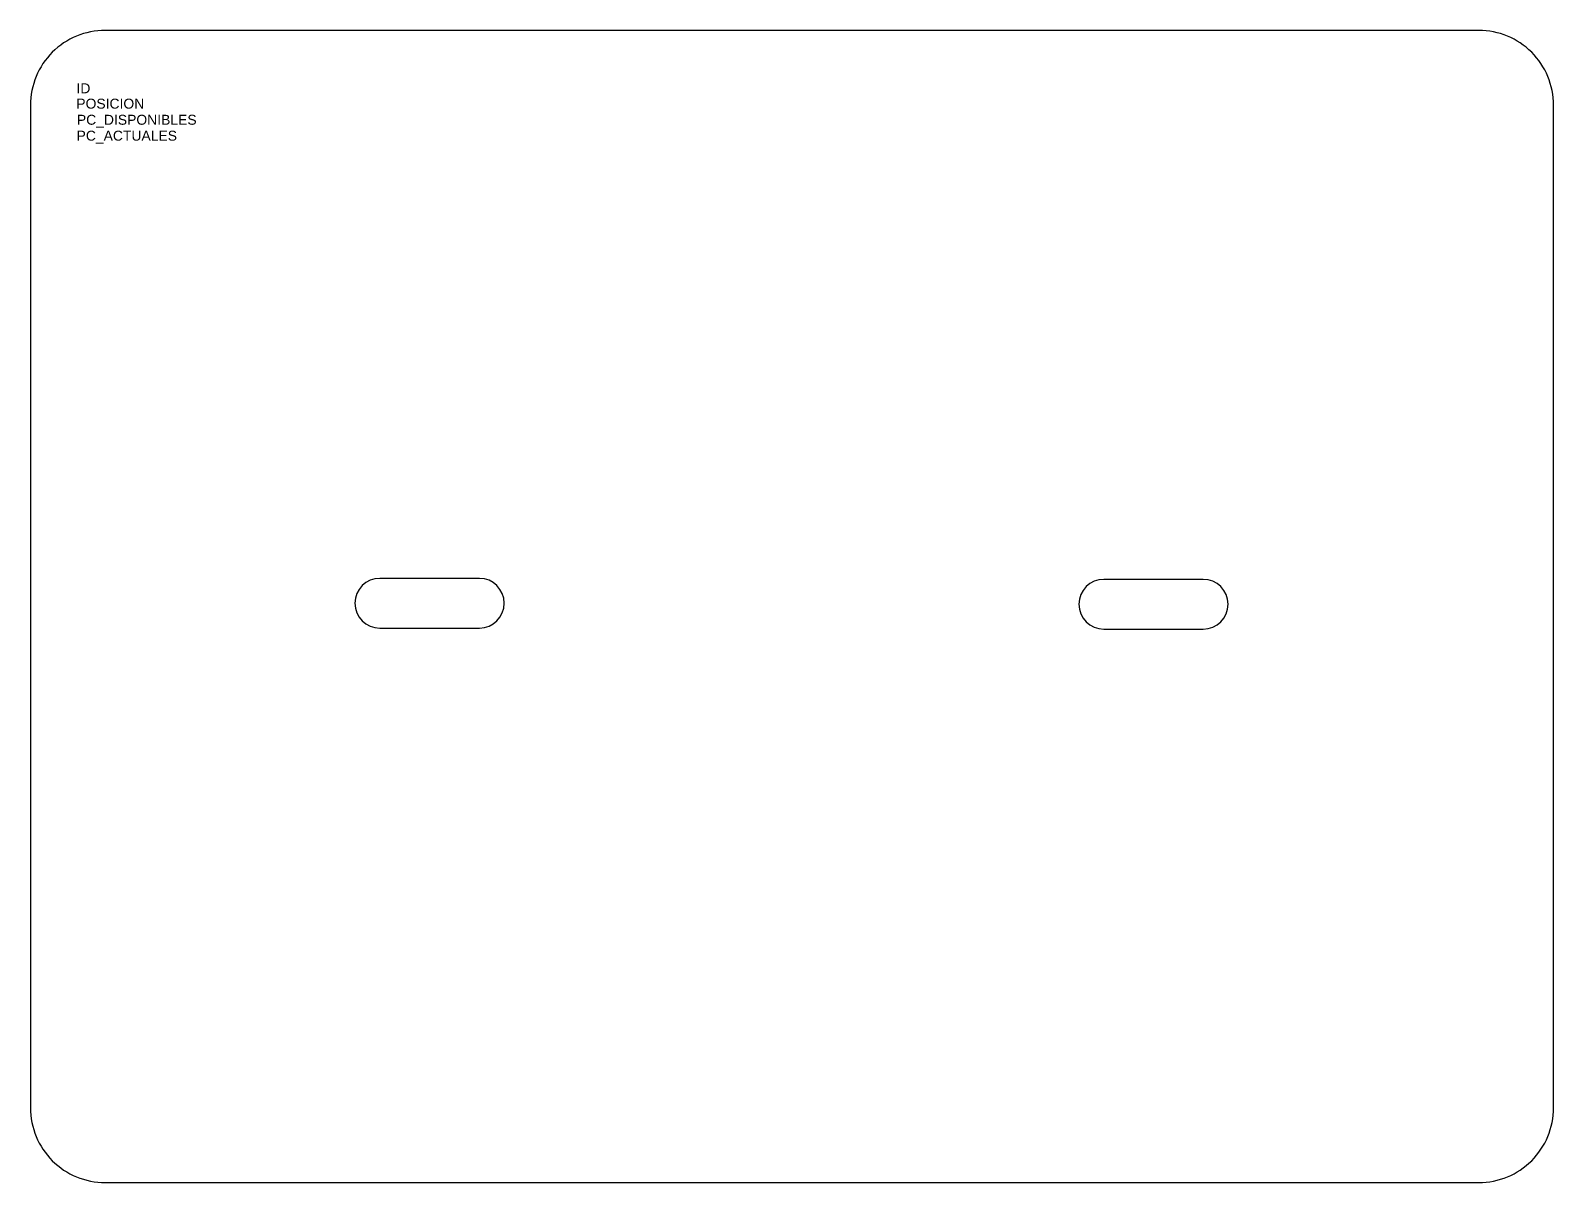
# Model space of a CAD drawing. Header units: inches. Extents: x -6 to 147, y -15 to 101.
import ezdxf

# ---------------------------------------------------------------- set-up
doc = ezdxf.new("R2010")
doc.units = ezdxf.units.IN
doc.header["$MEASUREMENT"] = 0
doc.styles.get("Standard").update_dxf_attribs({"font": 'arial.ttf'})

msp = doc.modelspace()

# ---------------------------------------------------------------- linework, layer by layer
msp.add_lwpolyline([(139.65, 100.67), (1.56, 100.67, 0.414214), (-5.94, 93.17), (-5.94, -7.62, 0.414214), (1.56, -15.12), (139.65, -15.12, 0.414214), (147.15, -7.62), (147.15, 93.17, 0.414214)], format="xyb", close=True)
for points in [[(39.18, 45.6), (29.18, 45.6)], [(111.94, 45.5), (101.94, 45.5)], [(29.18, 40.6), (39.18, 40.6)], [(101.94, 40.5), (111.94, 40.5)]]:
    msp.add_lwpolyline(points)
for centre, start, end in [((29.18, 43.1), 90, 270), ((39.18, 43.1), 270, 90), ((101.94, 43), 90, 270), ((111.94, 43), 270, 90)]:
    msp.add_arc(centre, 2.5, start, end)

# ---------------------------------------------------------------- texts
for tag, p, s, flags in [('ID', (-1.31, 94.35), '', 1), ('PC_DISPONIBLES', (-1.27, 91.19), '4', 3), ('PC_ACTUALES', (-1.3, 89.59), '4', 1)]:
    msp.add_attdef(tag, p, s, height=1, dxfattribs=dict(flags=flags))
msp.add_attdef('POSICION', (-1.33, 92.81), '0', height=1)

doc.saveas('drawing.dxf')
